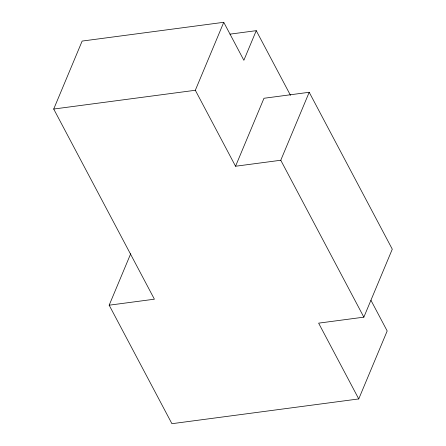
<?xml version="1.0" encoding="UTF-8"?>
<svg xmlns="http://www.w3.org/2000/svg" width="446" height="446" viewBox="0 0 446 446"><rect width="100%" height="100%" fill="white"/><g stroke="black" fill="none" stroke-linecap="round" stroke-linejoin="round"><path stroke-width="0.67" d="M370.972 300.336L387.184 330.965L358.751 398.93L171.922 423.7L109.175 305.192L154.4 299.194L53.715 109.041L82.148 41.071L223.758 22.3L243.862 60.277L256.249 30.663L230.002 34.141M235.549 166.241L263.982 98.271L309.206 92.277L280.774 160.248L235.549 166.241L195.326 90.27L223.758 22.3M109.175 305.192L130.695 253.752M358.751 398.93L318.628 323.149L363.852 317.156L392.285 249.186L309.206 92.277M53.715 109.041L195.326 90.27M256.249 30.663L290.48 95.305M280.774 160.248L363.852 317.156"/></g></svg>
